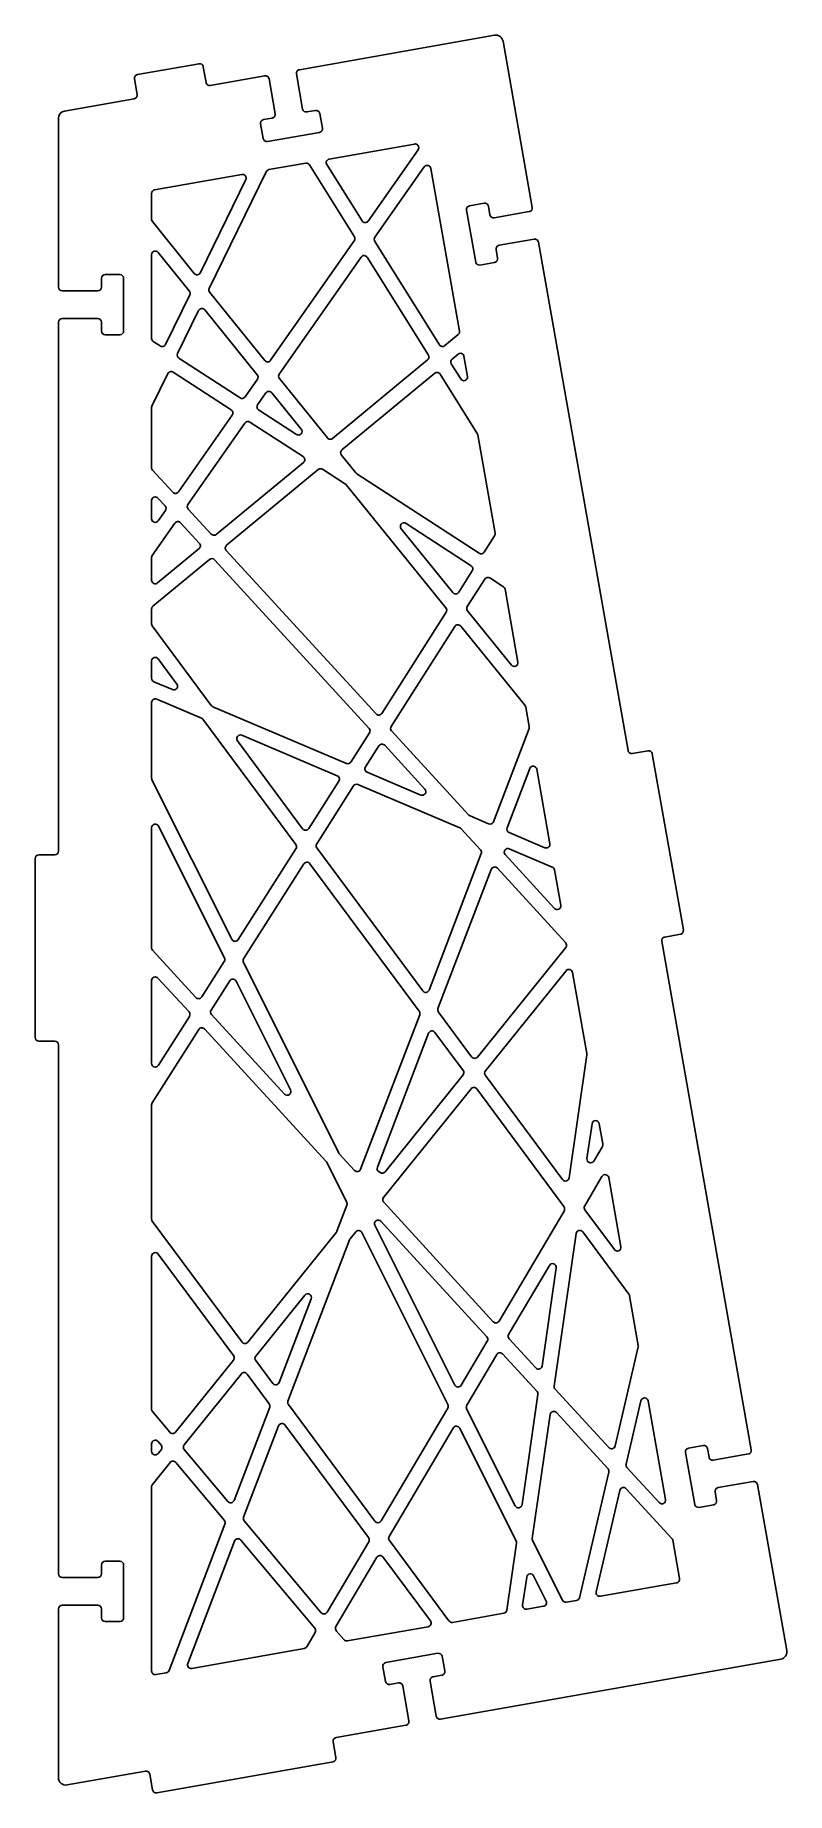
# Model space of a CAD drawing. Extents: x -2.42 to 1.62, y -9.93 to -0.5.
import ezdxf

# ---------------------------------------------------------------- set-up
doc = ezdxf.new("R2010")
doc.units = 0
doc.layers.get('0').update_dxf_attribs({"linetype": 'CONTINUOUS'})

msp = doc.modelspace()

# ---------------------------------------------------------------- linework, layer by layer
for points in [[(-1.5149, -0.6679, 0.414214), (-1.5377, -0.6519), (-1.8683, -0.7102, 0.414214), (-1.8842, -0.733), (-1.8694, -0.8173, -0.414214), (-1.8853, -0.8401), (-2.2599, -0.9062, 0.36397), (-2.2924, -0.945), (-2.2924, -1.8505, 0.414214), (-2.2727, -1.8702), (-2.0814, -1.8702, 0.414214), (-2.0618, -1.8505), (-2.0618, -1.8034, -0.414214), (-2.0421, -1.7837), (-1.9621, -1.7837, -0.414214), (-1.9424, -1.8034), (-1.9424, -2.0865, -0.414214), (-1.9621, -2.1062), (-2.0421, -2.1062, -0.414214), (-2.0618, -2.0865), (-2.0618, -2.0394, 0.414214), (-2.0814, -2.0197), (-2.2727, -2.0197, 0.414214), (-2.2924, -2.0394), (-2.2924, -4.8776, -0.414214), (-2.3121, -4.8973), (-2.3977, -4.8973, 0.414214), (-2.4174, -4.917), (-2.4174, -5.8776, 0.414214), (-2.3977, -5.8973), (-2.3121, -5.8973, -0.414214), (-2.2924, -5.917), (-2.2924, -8.7551, 0.414214), (-2.2727, -8.7748), (-2.0814, -8.7748, 0.414214), (-2.0618, -8.7551), (-2.0618, -8.708, -0.414214), (-2.0421, -8.6883), (-1.9621, -8.6883, -0.414214), (-1.9424, -8.708), (-1.9424, -8.9911, -0.414214), (-1.9621, -9.0108), (-2.0421, -9.0108, -0.414214), (-2.0618, -8.9911), (-2.0618, -8.944, 0.414214), (-2.0814, -8.9243), (-2.2727, -8.9243, 0.414214), (-2.2924, -8.944), (-2.2924, -9.8496, 0.466308), (-2.2462, -9.8883), (-1.8253, -9.8141, -0.414214), (-1.8025, -9.8301), (-1.7876, -9.9144, 0.414214), (-1.7648, -9.9304), (-0.8187, -9.7636, 0.414214), (-0.8028, -9.7408), (-0.8176, -9.6564, -0.414214), (-0.8017, -9.6336), (-0.4276, -9.5677, 0.414214), (-0.4116, -9.5449), (-0.4448, -9.3565, 0.414214), (-0.4676, -9.3406), (-0.514, -9.3487, -0.414214), (-0.5368, -9.3328), (-0.5507, -9.254, -0.414214), (-0.5347, -9.2312), (-0.2559, -9.182, -0.414214), (-0.2331, -9.198), (-0.2192, -9.2768, -0.414214), (-0.2352, -9.2996), (-0.2816, -9.3078, 0.414214), (-0.2976, -9.3306), (-0.2644, -9.5189, 0.414214), (-0.2416, -9.5349), (1.5845, -9.2129, 0.414214), (1.6164, -9.1673), (1.4592, -8.2755, 0.414214), (1.4364, -8.2595), (1.248, -8.2927, 0.414214), (1.2321, -8.3155), (1.2403, -8.3619, -0.414214), (1.2243, -8.3847), (1.1455, -8.3986, -0.414214), (1.1227, -8.3827), (1.0735, -8.1038, -0.414214), (1.0895, -8.081), (1.1683, -8.0671, -0.414214), (1.1911, -8.0831), (1.1993, -8.1295, 0.414214), (1.2221, -8.1455), (1.4104, -8.1123, 0.414214), (1.4264, -8.0895), (0.9453, -5.361, -0.414214), (0.9613, -5.3382), (1.0456, -5.3233, 0.414214), (1.0616, -5.3005), (0.8947, -4.3545, 0.414214), (0.8719, -4.3385), (0.7876, -4.3534, -0.414214), (0.7648, -4.3374), (0.2837, -1.609, 0.414214), (0.2609, -1.593), (0.0726, -1.6262, 0.414214), (0.0566, -1.649), (0.0648, -1.6954, -0.414214), (0.0488, -1.7182), (-0.03, -1.7321, -0.414214), (-0.0528, -1.7162), (-0.102, -1.4373, -0.414214), (-0.086, -1.4145), (-0.0072, -1.4006, -0.414214), (0.0156, -1.4166), (0.0238, -1.463, 0.414214), (0.0466, -1.479), (0.2349, -1.4458, 0.414214), (0.2509, -1.423), (0.0937, -0.5312, 0.414214), (0.0481, -0.4992), (-0.9989, -0.6839, 0.414214), (-1.0149, -0.7067), (-0.9817, -0.895, 0.414214), (-0.9589, -0.911), (-0.9125, -0.9028, -0.414214), (-0.8897, -0.9188), (-0.8758, -0.9975, -0.414214), (-0.8917, -1.0203), (-1.1706, -1.0695, -0.414214), (-1.1934, -1.0535), (-1.2073, -0.9748, -0.414214), (-1.1913, -0.952), (-1.1449, -0.9438, 0.414214), (-1.1289, -0.921), (-1.1621, -0.7326, 0.414214), (-1.1849, -0.7166), (-1.4773, -0.7682, -0.414214), (-1.5001, -0.7522)], [(-0.3624, -1.1134), (-0.6303, -1.4961, -0.537319), (-0.6631, -1.4952), (-0.8519, -1.1931, -0.531709), (-0.8386, -1.1633), (-0.3819, -1.0828, -0.668179)], [(-1.1848, -2.2442), (-1.4804, -1.8792, -0.291473), (-1.4828, -1.8582), (-1.1769, -1.2312, -0.240079), (-1.1627, -1.2204), (-0.9654, -1.1857, -0.305731), (-0.9453, -1.1946), (-0.7041, -1.5806, -0.300966), (-0.7047, -1.6023), (-1.1534, -2.2431, -0.498582)], [(-0.1466, -2.1055), (-0.2185, -2.1648, -0.453357), (-0.2477, -2.1601), (-0.5944, -1.6052, -0.300966), (-0.5938, -1.5835), (-0.3293, -1.2056, -0.668179), (-0.2937, -1.2135), (-0.1397, -2.0869, -0.270055)], [(-1.2869, -1.2741), (-1.5303, -1.7731, -0.548619), (-1.5633, -1.7769), (-1.788, -1.4993, -0.171831), (-1.7924, -1.487), (-1.7924, -1.348, -0.36397), (-1.7761, -1.3286), (-1.308, -1.2461, -0.612801)], [(-1.588, -1.8915), (-1.7183, -2.1587, -0.450467), (-1.7467, -2.1666), (-1.7834, -2.1427, -0.253968), (-1.7924, -2.1262), (-1.7924, -1.6766, -0.70673), (-1.7574, -1.6642), (-1.5904, -1.8705, -0.291473)], [(-0.8486, -2.6594), (-1.1067, -2.3407, -0.334595), (-1.1075, -2.317), (-0.6682, -1.6897, -0.537319), (-0.6354, -1.6906), (-0.3071, -2.2159, -0.376124), (-0.3113, -2.2415), (-0.8207, -2.6622, -0.417028)], [(-1.2246, -2.3448), (-1.2911, -2.4398, -0.404026), (-1.3179, -2.445), (-1.6459, -2.2321, -0.378866), (-1.6528, -2.2069), (-1.5405, -1.9766, -0.548619), (-1.5075, -1.9728), (-1.2254, -2.3212, -0.334595)], [(-0.1159, -2.222), (-0.0969, -2.3298, -0.824336), (-0.133, -2.3436), (-0.1839, -2.2622, -0.376124), (-0.1797, -2.2366), (-0.1478, -2.2103, -0.574735)], [(-1.3596, -2.5376), (-1.648, -2.9495, -0.479495), (-1.6786, -2.9515), (-1.7872, -2.8331, -0.187732), (-1.7924, -2.8198), (-1.7924, -2.4976, -0.113936), (-1.7904, -2.489), (-1.7056, -2.315, -0.450467), (-1.6771, -2.3071), (-1.365, -2.5098, -0.424475)], [(-0.7707, -2.7246), (-0.2726, -2.3133, -0.453357), (-0.2433, -2.318), (-0.0443, -2.6366, -0.096289), (-0.0416, -2.6436), (0.0514, -3.171, -0.187235), (0.0487, -3.185), (-0.007, -3.2726, -0.417182), (-0.0344, -3.2786), (-0.6916, -2.8518, -0.078702), (-0.6961, -2.8477), (-0.7735, -2.7522, -0.411405)], [(-1.1473, -2.4177), (-0.9895, -2.6125, -0.854081), (-1.0155, -2.6414), (-1.2178, -2.5101, -0.424475), (-1.2232, -2.4823), (-1.1787, -2.4188, -0.498582)], [(-0.9777, -2.7919), (-1.4454, -3.1781, -0.399061), (-1.4725, -3.1762), (-1.596, -3.0416, -0.351812), (-1.5976, -3.017), (-1.2917, -2.5801, -0.404026), (-1.2648, -2.5749), (-0.9795, -2.7602, -0.506506)], [(-0.8746, -2.8283), (-0.751, -2.9086, -0.078702), (-0.7464, -2.9127), (-0.2128, -3.5716, -0.322124), (-0.2115, -3.5946), (-0.5566, -4.138, -0.493417), (-0.5877, -4.1407), (-1.3917, -3.2643, -0.429531), (-1.3897, -3.2358), (-0.8979, -2.8296, -0.327575)], [(-1.7924, -3.0933), (-1.7924, -2.9964, -0.683881), (-1.7582, -2.9831), (-1.7197, -3.025, -0.351812), (-1.7181, -3.0496), (-1.7566, -3.1046, -0.73323)], [(-1.7924, -3.4228), (-1.7924, -3.3014, -0.153915), (-1.7888, -3.2901), (-1.6677, -3.1171, -0.479495), (-1.6371, -3.1151), (-1.5356, -3.2257, -0.429531), (-1.5376, -3.2542), (-1.7602, -3.438, -0.634313)], [(-0.1759, -3.4901), (-0.453, -3.1479, -0.854081), (-0.427, -3.119), (-0.0769, -3.3463, -0.411252), (-0.071, -3.3734), (-0.144, -3.4883, -0.512717)], [(-1.7852, -3.5624), (-1.4819, -3.3119, -0.399061), (-1.4548, -3.3138), (-0.625, -4.2184, -0.339211), (-0.6229, -4.2423), (-0.7225, -4.3992, -0.366839), (-0.7468, -4.4068), (-1.4637, -4.1025, -0.133695), (-1.4718, -4.0961), (-1.7885, -3.6687, -0.160801), (-1.7924, -3.657), (-1.7924, -3.5776, -0.223756)], [(-0.098, -3.565), (-0.0041, -3.4173, -0.417182), (0.0232, -3.4114), (0.0958, -3.4585, -0.208), (0.1044, -3.4716), (0.1734, -3.8628, -0.774283), (0.1387, -3.8786), (-0.0966, -3.588, -0.322124)], [(0.2335, -4.2196), (0.0424, -4.7196, -0.424887), (0.0163, -4.7307), (-0.0827, -4.6887, -0.107178), (-0.0895, -4.6839), (-0.5042, -4.2318, -0.339211), (-0.5063, -4.2079), (-0.1655, -3.6713, -0.512717), (-0.1336, -3.6695), (0.2121, -4.0963, -0.127216), (0.2162, -4.1053), (0.2345, -4.2092, -0.135739)], [(-1.7569, -3.8457), (-1.6569, -3.9806, -0.764143), (-1.6804, -4.0105), (-1.7804, -3.968, -0.300966), (-1.7924, -3.9499), (-1.7924, -3.8575, -0.722949)], [(-1.3619, -5.3503), (-1.7903, -4.494, -0.1165), (-1.7924, -4.4852), (-1.7924, -4.0796, -0.537319), (-1.765, -4.0615), (-1.5248, -4.1634, -0.133695), (-1.5167, -4.1698), (-1.0187, -4.8419, -0.310317), (-1.0179, -4.8642), (-1.3277, -5.352, -0.583183)], [(-0.9817, -4.7574), (-1.3316, -4.2853, -0.764143), (-1.3081, -4.2554), (-0.7963, -4.4727, -0.46323), (-0.7874, -4.5013), (-0.9493, -4.7563, -0.526348)], [(-0.5414, -4.3095), (-0.3257, -4.5447, -0.806394), (-0.3479, -4.5761), (-0.6354, -4.454, -0.46323), (-0.6444, -4.4254), (-0.5725, -4.3123, -0.493417)], [(0.2748, -4.438), (0.3452, -4.8373, -0.594937), (0.3182, -4.8588), (0.1262, -4.7774, -0.40362), (0.1155, -4.7522), (0.237, -4.4343, -0.760969)], [(-0.3371, -5.6274), (-0.9056, -4.8602, -0.310317), (-0.9064, -4.8379), (-0.7092, -4.5275, -0.366839), (-0.6849, -4.52), (-0.1377, -4.7522, -0.107178), (-0.1309, -4.757), (-0.0269, -4.8704, -0.28415), (-0.0231, -4.8907), (-0.3029, -5.6227, -0.592223)], [(-1.4023, -5.4696), (-1.5233, -5.66, -0.493417), (-1.5544, -5.6627), (-1.7872, -5.4089, -0.187732), (-1.7924, -5.3956), (-1.7924, -4.752, -0.791312), (-1.7551, -4.7432), (-1.4013, -5.4502, -0.263278)], [(0.1275, -4.8648), (0.3583, -4.9628, -0.253968), (0.3699, -4.9775), (0.4035, -5.1676, -0.749935), (0.3696, -5.1843), (0.1053, -4.8962, -0.806394)], [(-0.3534, -5.7549), (-0.6704, -6.5842, -0.55745), (-0.7033, -6.5905), (-0.7852, -6.5013, -0.069708), (-0.7883, -6.4968), (-1.2996, -5.4748, -0.263278), (-1.2986, -5.4555), (-0.9749, -4.9459, -0.526348), (-0.9425, -4.9447), (-0.356, -5.7362, -0.256105)], [(-0.2553, -5.7224), (0.0304, -4.975, -0.55745), (0.0633, -4.9687), (0.4296, -5.3681, -0.370804), (0.4304, -5.3937), (-0.0435, -5.9821, -0.491032), (-0.0746, -5.9815), (-0.2528, -5.7411, -0.256105)], [(-1.7924, -6.016), (-1.7924, -5.5722, -0.683881), (-1.7582, -5.5589), (-1.5916, -5.7405, -0.339211), (-1.5895, -5.7643), (-1.7561, -6.0266, -0.750685)], [(-1.339, -5.5748), (-1.0467, -6.1591, -0.86967), (-1.0788, -6.1812), (-1.4708, -5.7538, -0.339211), (-1.4729, -5.73), (-1.3733, -5.573, -0.583183)], [(-0.0007, -6.0565), (0.4323, -5.5189, -0.644147), (0.467, -5.5279), (0.5438, -5.9634, -0.07958), (0.5439, -5.9696), (0.4486, -6.631, -0.669821), (0.4133, -6.6399), (-0.0012, -6.0806, -0.341353)], [(-0.7444, -6.7776), (-0.7975, -6.9167, -0.078394), (-0.8006, -6.922), (-1.2759, -7.5122, -0.490815), (-1.3071, -7.5116), (-1.7885, -6.8629, -0.16098), (-1.7924, -6.8512), (-1.7924, -6.2387, -0.14241), (-1.7893, -6.2281), (-1.5392, -5.8343, -0.493417), (-1.5081, -5.8316), (-0.8554, -6.543, -0.069708), (-0.8523, -6.5475), (-0.7451, -6.7618, -0.210277)], [(-0.2717, -5.85), (-0.1204, -6.0541, -0.341353), (-0.1209, -6.0782), (-0.5396, -6.598, -0.384615), (-0.5656, -6.6021), (-0.5731, -6.5973, -0.353726), (-0.5808, -6.5737), (-0.3059, -5.8546, -0.592223)], [(-0.5476, -6.7355), (-0.0781, -6.1526, -0.491032), (-0.047, -6.1532), (0.4207, -6.7843, -0.197733), (0.4244, -6.7989), (0.4238, -6.8029, -0.098007), (0.4213, -6.8101), (0.073, -7.3993, -0.503385), (0.0416, -7.4026), (-0.5468, -6.7612, -0.370804)], [(0.6269, -6.4622), (0.5808, -6.5404, -0.821482), (0.5443, -6.5275), (0.5713, -6.3404, -0.852573), (0.6102, -6.3398), (0.6294, -6.4488, -0.178983)], [(0.6612, -6.6295), (0.7266, -7.0001, -0.791596), (0.6914, -7.0152), (0.5332, -6.8017, -0.301585), (0.532, -6.78), (0.6249, -6.6229, -0.696378)], [(-0.1651, -7.7424), (-0.5939, -6.8853, -0.86967), (-0.5618, -6.8632), (0.0071, -7.4833, -0.330331), (0.0095, -7.5066), (-0.1305, -7.7436, -0.593934)], [(-1.0605, -7.8286), (-0.7295, -6.9629, -0.078394), (-0.7265, -6.9575), (-0.6968, -6.9207, -0.54618), (-0.6639, -6.9243), (-0.2022, -7.847, -0.254757), (-0.2028, -7.8659), (-0.5608, -8.4714, -0.536364), (-0.5935, -8.4731), (-1.0579, -7.8474, -0.256291)], [(0.8197, -7.5373), (0.6949, -8.0693, -0.602465), (0.6612, -8.0781), (0.3734, -7.7643, -0.225039), (0.3684, -7.7482), (0.4864, -6.9295, -0.669821), (0.5217, -6.9206), (0.7694, -7.2549, -0.116323), (0.773, -7.2632), (0.8199, -7.5294, -0.101576)], [(-1.6952, -7.9953), (-1.7878, -7.8849, -0.176327), (-1.7924, -7.8723), (-1.7924, -7.0515, -0.722683), (-1.7569, -7.0397), (-1.3528, -7.5842, -0.341548), (-1.3533, -7.6083), (-1.6648, -7.995, -0.472431)], [(0.1234, -7.4712), (0.3427, -7.1003, -0.821482), (0.3791, -7.1131), (0.3032, -7.6402, -0.632601), (0.2692, -7.6507), (0.1259, -7.4945, -0.330331)], [(-1.1422, -7.7337), (-1.2336, -7.6106, -0.341548), (-1.2331, -7.5866), (-0.9697, -7.2595, -0.854609), (-0.936, -7.2789), (-1.108, -7.729, -0.591987)], [(-0.1009, -7.8506), (0.06, -7.5785, -0.503385), (0.0914, -7.5753), (0.2762, -7.7767, -0.225039), (0.2812, -7.7928), (0.196, -8.3839, -0.734707), (0.1589, -8.3899), (-0.1015, -7.8694, -0.254757)], [(-1.3832, -8.367), (-1.617, -8.0885, -0.358298), (-1.6172, -8.0635), (-1.3105, -7.6826, -0.490815), (-1.2793, -7.6832), (-1.1612, -7.8425, -0.256291), (-1.1586, -7.8612), (-1.3498, -8.3614, -0.57201)], [(0.8725, -7.8278), (0.9657, -8.3564, -0.749935), (0.9319, -8.3731), (0.7589, -8.1846, -0.248077), (0.7542, -8.1668), (0.834, -7.8267, -0.81558)], [(0.6619, -8.2099), (0.5039, -8.8836, -0.300014), (0.4882, -8.8985), (0.4339, -8.9081, -0.331784), (0.4129, -8.8975), (0.2525, -8.5771, -0.152932), (0.2507, -8.5654), (0.3464, -7.9008, -0.632601), (0.3804, -7.8903), (0.6573, -8.1921, -0.248077)], [(-1.2988, -8.452), (-1.111, -7.9608, -0.591987), (-1.0768, -7.9561), (-0.6278, -8.5611, -0.301775), (-0.6267, -8.5829), (-0.8504, -8.9613, -0.517299), (-0.8824, -8.9639), (-1.2954, -8.4717, -0.272256)], [(-0.1386, -7.9741), (0.1643, -8.5794, -0.152932), (0.1661, -8.591), (0.1143, -8.9507, -0.323955), (0.0983, -8.9672), (-0.1772, -9.0158, -0.284009), (-0.1964, -9.0082), (-0.5164, -8.5771, -0.301775), (-0.5175, -8.5553), (-0.1732, -7.9729, -0.593934)], [(-1.7411, -8.0897), (-1.7574, -8.1099, -0.707712), (-1.7924, -8.0976), (-1.7924, -8.058, -0.700208), (-1.7576, -8.0453), (-1.7414, -8.0647, -0.358298)], [(-1.3985, -8.489), (-1.6988, -9.2744, -0.263651), (-1.7137, -9.2868), (-1.7693, -9.2965, -0.466308), (-1.7924, -9.2772), (-1.7924, -8.2879, -0.171158), (-1.788, -8.2755), (-1.6936, -8.1582, -0.472431), (-1.6631, -8.1579), (-1.4019, -8.4693, -0.272256)], [(0.7549, -8.2986), (0.9994, -8.5651, -0.1429), (1.0043, -8.575), (1.0406, -8.7811, -0.414214), (1.0247, -8.8039), (0.6161, -8.8759, -0.538445), (0.5935, -8.8521), (0.7212, -8.3074, -0.602465)], [(-1.3141, -8.574), (-0.9167, -9.0475, -0.318131), (-0.9148, -9.0702), (-0.9601, -9.1469, -0.218995), (-0.9737, -9.1563), (-1.5767, -9.2626, -0.582715), (-1.5985, -9.2362), (-1.3475, -8.5796, -0.57201)], [(-0.8029, -9.0382), (-0.5834, -8.6668, -0.536364), (-0.5507, -8.6651), (-0.2963, -9.0079, -0.557622), (-0.3087, -9.039), (-0.7424, -9.1155, -0.267949), (-0.7609, -9.1087), (-0.8011, -9.0609, -0.318131)], [(0.2579, -8.7666), (0.3254, -8.9015, -0.501745), (0.3112, -8.9297), (0.222, -8.9454, -0.510625), (0.1991, -8.9232), (0.2208, -8.7726, -0.734707)]]:
    msp.add_lwpolyline(points, format="xyb", close=True)

doc.saveas('drawing.dxf')
